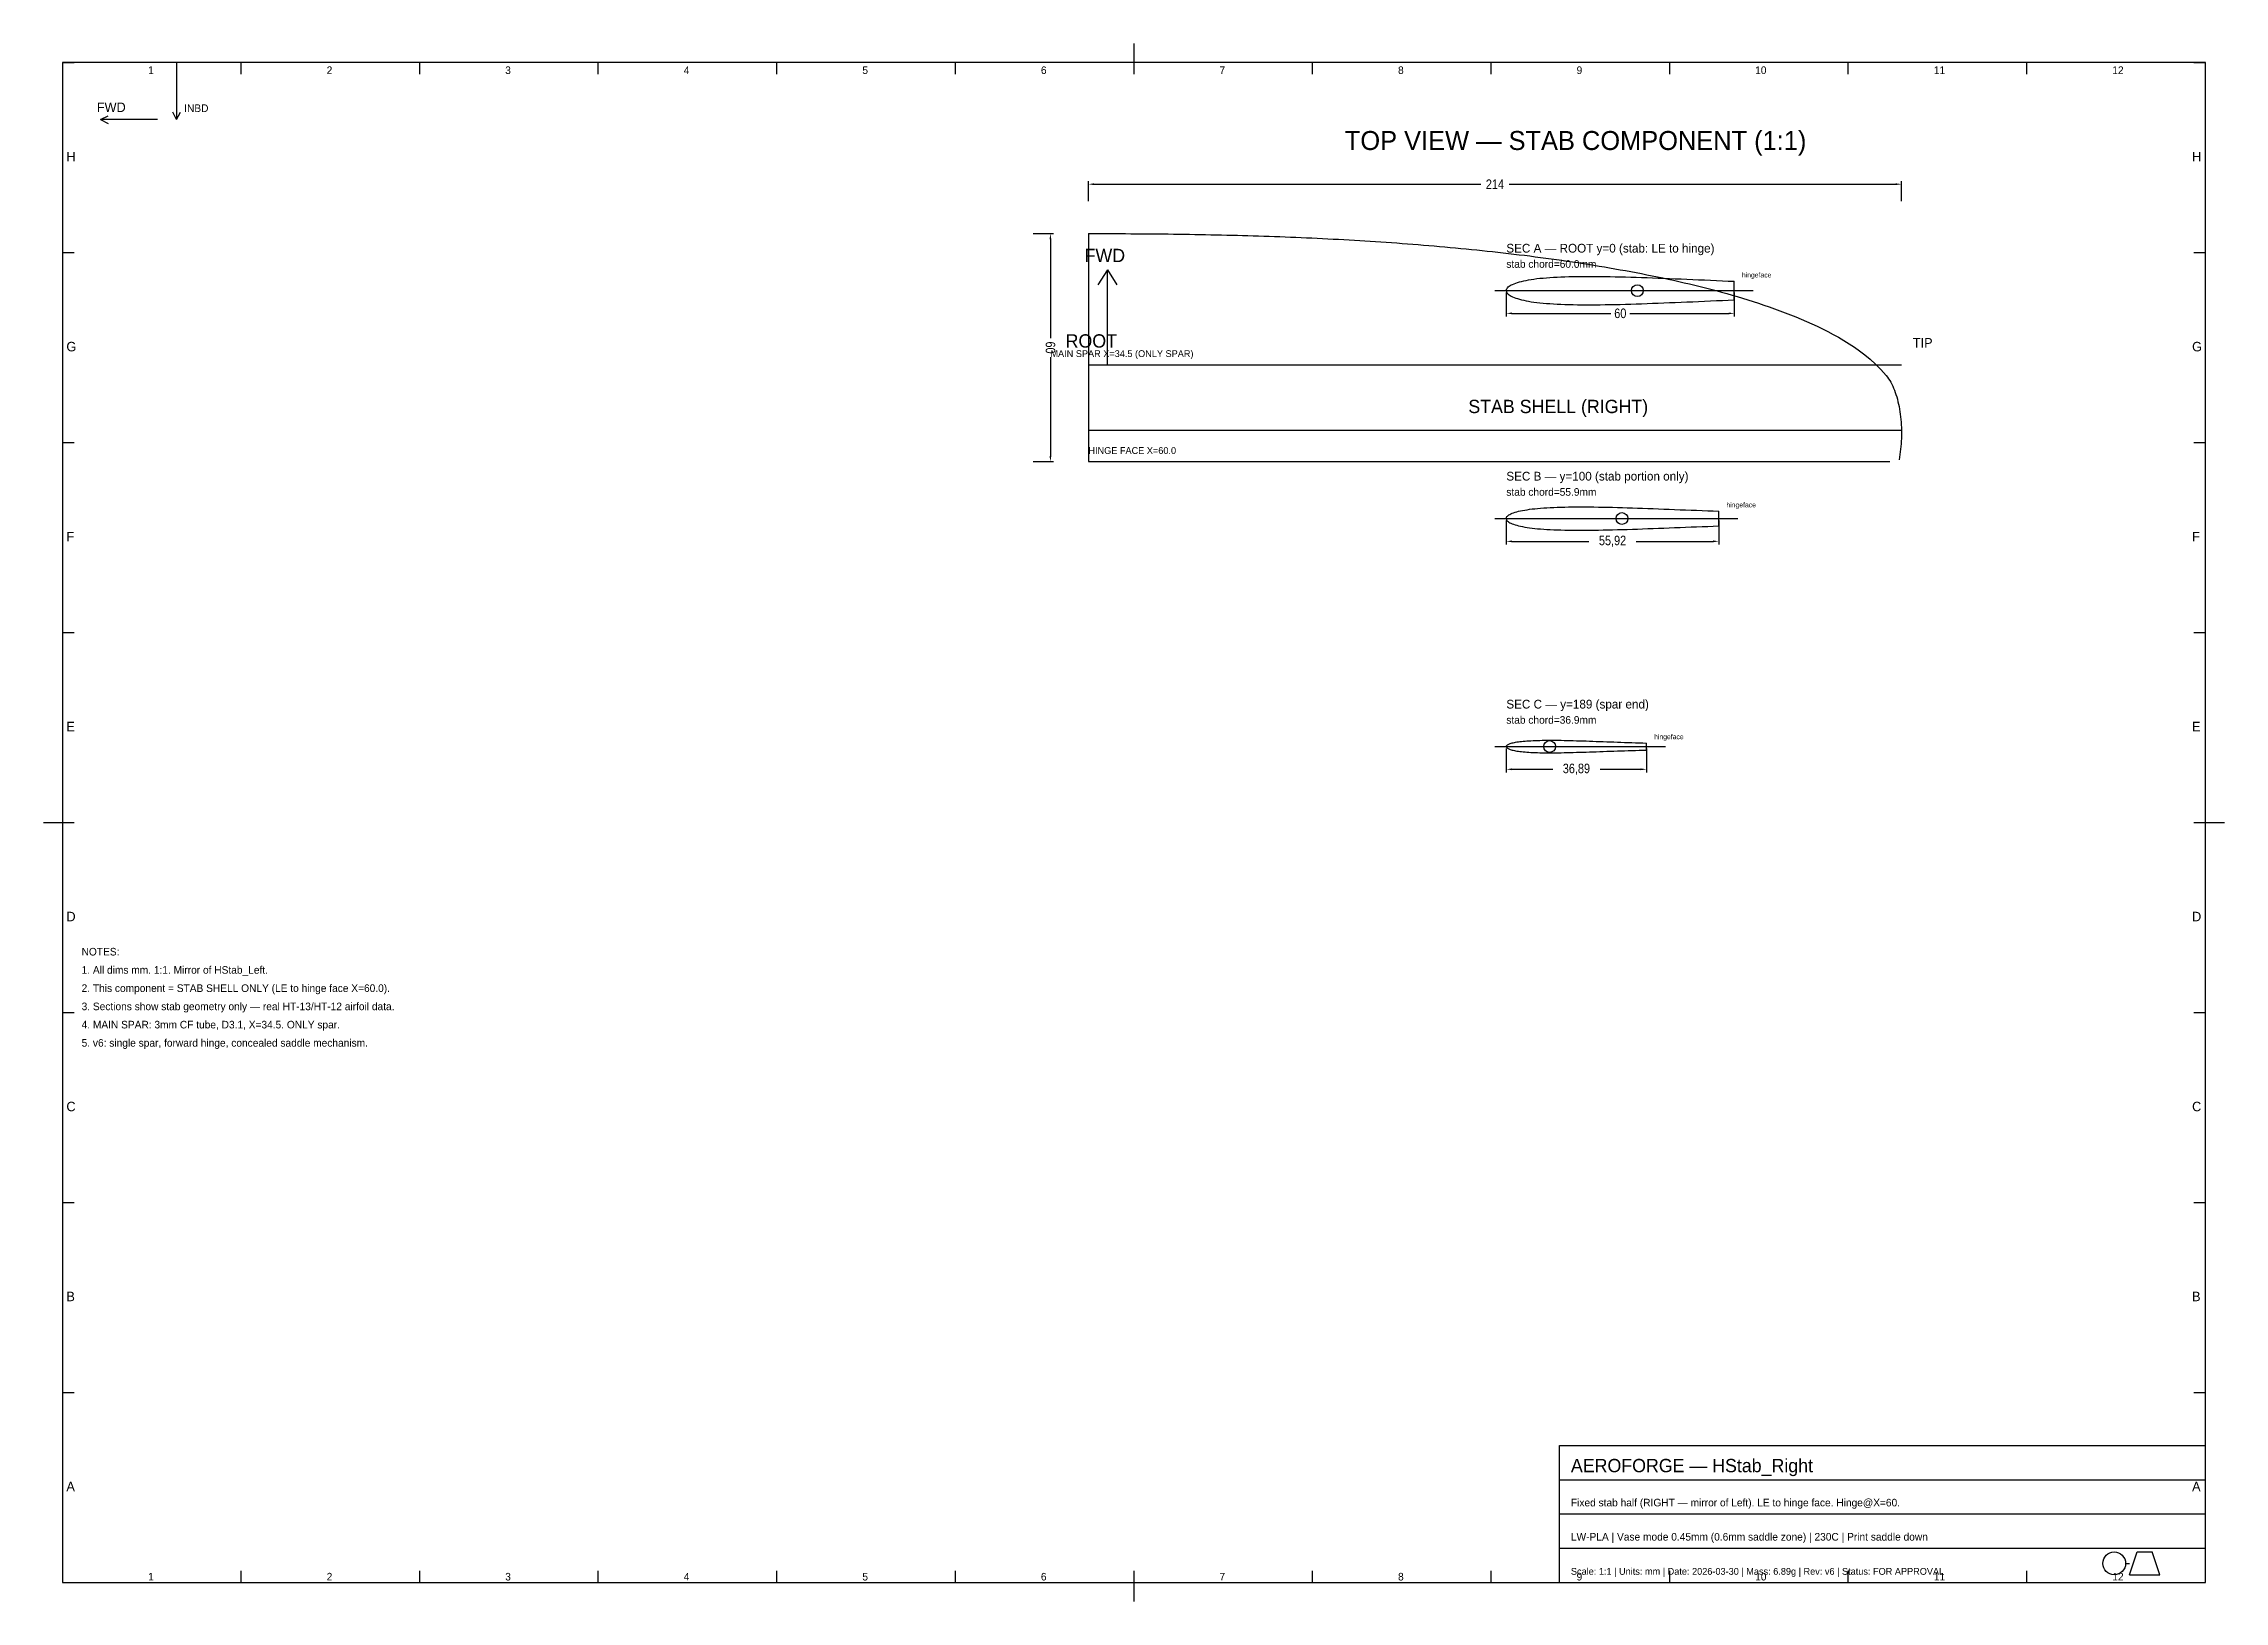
# Model space of a CAD drawing. Header units: metres. Extents: x 15 to 589, y 5 to 415.
import ezdxf

# ---------------------------------------------------------------- set-up
doc = ezdxf.new("R2010")
doc.units = ezdxf.units.M
for name, color, linetype in [('BORDER', 7, 'Continuous'), ('CENTERLINE', 5, 'Continuous'), ('HIDDEN', 7, 'Continuous'), ('ORIENTATION', 7, 'Continuous'), ('OUTLINE', 7, 'Continuous'), ('SECTION', 4, 'Continuous'), ('SPAR', 3, 'Continuous'), ('TEXT', 7, 'Continuous'), ('TITLEBLOCK', 7, 'Continuous')]:
    doc.layers.add(name, color=color, linetype=linetype)
doc.styles.add('OpenSansCondensed-Light', font='OpenSansCondensed-Light.ttf')
doc.dimstyles.new('AEROFORGE', dxfattribs={"dimtxt": 2.5, "dimasz": 1.5, "dimexe": 0.8, "dimexo": 0.5, "dimgap": 0.6, "dimtad": 1, "dimcen": 2.5, "dimazin": 3, "dimtfac": 1, "dimtmove": 0, "dimatfit": 3})

# ---------------------------------------------------------------- blocks, each defined once
blk = doc.blocks.new('_CLOSEDFILLED')
at = {"color": 0, "linetype": 'BYBLOCK'}
blk.add_solid([(-1, 0.16), (0, 0), (-1, -0.16)], dxfattribs=at)
blk = doc.blocks.new('*D1')
for p, q in [((275.5, 365), (280.8, 365)), ((280, 363.5), (280, 337.5)), ((280, 332.5), (280, 306.5)), ((275.5, 305), (280.8, 305))]:
    blk.add_line(p, q)
at = {"layer": 'Defpoints'}
for p in [(275, 365), (280, 365), (275, 305)]:
    blk.add_point(p, dxfattribs=at)
at = {"xscale": 1.5, "yscale": 1.5}
for p, rotation in [((280, 365), 90), ((280, 305), -90)]:
    blk.add_blockref('_CLOSEDFILLED', p, dxfattribs=dict(at, rotation=rotation))
at = {"insert": (280, 335), "char_height": 2.5, "attachment_point": 5, "rotation": 270, "style": 'OpenSansCondensed-Light'}
blk.add_mtext('60', dxfattribs=at)
blk = doc.blocks.new('*D2')
for p, q in [((290, 373.5), (290, 378.8)), ((291.5, 378), (393.25, 378)), ((400.75, 378), (502.5, 378)), ((504, 373.5), (504, 378.8))]:
    blk.add_line(p, q)
at = {"layer": 'Defpoints'}
for p in [(290, 378), (290, 373), (504, 373)]:
    blk.add_point(p, dxfattribs=at)
at = {"xscale": 1.5, "yscale": 1.5, "rotation": 180}
blk.add_blockref('_CLOSEDFILLED', (290, 378), dxfattribs=at)
at = {"xscale": 1.5, "yscale": 1.5}
blk.add_blockref('_CLOSEDFILLED', (504, 378), dxfattribs=at)
at = {"insert": (397, 378), "char_height": 2.5, "attachment_point": 5, "style": 'OpenSansCondensed-Light'}
blk.add_mtext('214', dxfattribs=at)
blk = doc.blocks.new('*D3')
for p, q in [((400, 349.5), (400, 343.2)), ((460, 349.5), (460, 343.2)), ((401.5, 344), (427.5, 344)), ((432.5, 344), (458.5, 344))]:
    blk.add_line(p, q)
at = {"layer": 'Defpoints'}
for p in [(400, 350), (460, 350), (400, 344)]:
    blk.add_point(p, dxfattribs=at)
at = {"xscale": 1.5, "yscale": 1.5, "rotation": 180}
blk.add_blockref('_CLOSEDFILLED', (400, 344), dxfattribs=at)
at = {"xscale": 1.5, "yscale": 1.5}
blk.add_blockref('_CLOSEDFILLED', (460, 344), dxfattribs=at)
at = {"insert": (430, 344), "char_height": 2.5, "attachment_point": 5, "style": 'OpenSansCondensed-Light'}
blk.add_mtext('60', dxfattribs=at)
blk = doc.blocks.new('*D4')
for p, q in [((400, 289.5), (400, 283.2)), ((455.92, 289.5), (455.92, 283.2)), ((401.5, 284), (421.71, 284)), ((434.21, 284), (454.42, 284))]:
    blk.add_line(p, q)
at = {"layer": 'Defpoints'}
for p in [(400, 290), (455.92, 290), (400, 284)]:
    blk.add_point(p, dxfattribs=at)
at = {"xscale": 1.5, "yscale": 1.5, "rotation": 180}
blk.add_blockref('_CLOSEDFILLED', (400, 284), dxfattribs=at)
at = {"xscale": 1.5, "yscale": 1.5}
blk.add_blockref('_CLOSEDFILLED', (455.92, 284), dxfattribs=at)
at = {"insert": (427.96, 284), "char_height": 2.5, "attachment_point": 5, "style": 'OpenSansCondensed-Light'}
blk.add_mtext('55,92', dxfattribs=at)
blk = doc.blocks.new('*D5')
for p, q in [((400, 229.5), (400, 223.2)), ((401.5, 224), (412.2, 224)), ((424.7, 224), (435.39, 224)), ((436.89, 229.5), (436.89, 223.2))]:
    blk.add_line(p, q)
at = {"layer": 'Defpoints'}
for p in [(400, 230), (436.89, 230), (400, 224)]:
    blk.add_point(p, dxfattribs=at)
at = {"xscale": 1.5, "yscale": 1.5, "rotation": 180}
blk.add_blockref('_CLOSEDFILLED', (400, 224), dxfattribs=at)
at = {"xscale": 1.5, "yscale": 1.5}
blk.add_blockref('_CLOSEDFILLED', (436.89, 224), dxfattribs=at)
at = {"insert": (418.45, 224), "char_height": 2.5, "attachment_point": 5, "style": 'OpenSansCondensed-Light'}
blk.add_mtext('36,89', dxfattribs=at)

msp = doc.modelspace()

# ---------------------------------------------------------------- linework, layer by layer
at = {"layer": 'BORDER'}
for p, q in [((302, 410), (302, 415)), ((584, 410), (20, 410)), ((20, 410), (20, 10)), ((20, 410), (23, 410)), ((67, 407), (67, 410)), ((114, 407), (114, 410)), ((161, 407), (161, 410)), ((208, 407), (208, 410)), ((255, 407), (255, 410)), ((302, 407), (302, 410)), ((349, 407), (349, 410)), ((396, 407), (396, 410)), ((443, 407), (443, 410)), ((490, 407), (490, 410)), ((537, 407), (537, 410)), ((581, 410), (584, 410)), ((584, 10), (584, 410)), ((584, 407), (584, 410)), ((20, 360), (23, 360)), ((581, 360), (584, 360)), ((20, 310), (23, 310)), ((581, 310), (584, 310)), ((20, 260), (23, 260)), ((581, 260), (584, 260)), ((15, 210), (20, 210)), ((20, 210), (23, 210)), ((581, 210), (584, 210)), ((584, 210), (589, 210)), ((20, 160), (23, 160)), ((581, 160), (584, 160)), ((20, 110), (23, 110)), ((581, 110), (584, 110)), ((20, 60), (23, 60)), ((581, 60), (584, 60)), ((67, 10), (67, 13)), ((114, 10), (114, 13)), ((161, 10), (161, 13)), ((208, 10), (208, 13)), ((255, 10), (255, 13)), ((302, 10), (302, 13)), ((349, 10), (349, 13)), ((396, 10), (396, 13)), ((443, 10), (443, 13)), ((490, 10), (490, 13)), ((537, 10), (537, 13)), ((584, 10), (584, 13)), ((20, 10), (584, 10)), ((302, 5), (302, 10))]:
    msp.add_line(p, q, dxfattribs=at)
at = {"layer": 'CENTERLINE'}
for p, q in [((397, 350), (465, 350)), ((290, 313.25), (504, 313.25)), ((397, 290), (460.924, 290)), ((397, 230), (441.894, 230))]:
    msp.add_line(p, q, dxfattribs=at)
at = {"layer": 'HIDDEN'}
msp.add_line((479, 330.5), (504, 330.5), dxfattribs=at)
at = {"layer": 'ORIENTATION'}
for p, q in [((50, 410), (50, 395)), ((50, 395), (49, 397)), ((50, 395), (51, 397)), ((30, 395), (32, 396)), ((45, 395), (30, 395)), ((30, 395), (32, 394)), ((295, 355.5), (292.5, 351.5)), ((295, 330.5), (295, 355.5)), ((295, 355.5), (297.5, 351.5))]:
    msp.add_line(p, q, dxfattribs=at)
at = {"layer": 'OUTLINE'}
for p, q in [((290, 365), (291.4, 365)), ((290, 365), (290, 305)), ((291.4, 365), (292.8, 364.999)), ((292.8, 364.999), (294.2, 364.997)), ((294.2, 364.997), (295.6, 364.995)), ((295.6, 364.995), (297, 364.991)), ((297, 364.991), (298.4, 364.987)), ((298.4, 364.987), (299.8, 364.981)), ((299.8, 364.981), (301.2, 364.975)), ((301.2, 364.975), (302.6, 364.967)), ((302.6, 364.967), (304, 364.958)), ((304, 364.958), (305.4, 364.948)), ((305.4, 364.948), (306.8, 364.936)), ((306.8, 364.936), (308.2, 364.923)), ((308.2, 364.923), (309.6, 364.909)), ((309.6, 364.909), (311, 364.893)), ((311, 364.893), (312.4, 364.876)), ((312.4, 364.876), (313.8, 364.857)), ((313.8, 364.857), (315.2, 364.837)), ((315.2, 364.837), (316.6, 364.816)), ((316.6, 364.816), (318, 364.792)), ((318, 364.792), (319.4, 364.768)), ((319.4, 364.768), (320.8, 364.741)), ((320.8, 364.741), (322.2, 364.713)), ((322.2, 364.713), (323.6, 364.684)), ((323.6, 364.684), (325, 364.653)), ((325, 364.653), (326.4, 364.62)), ((326.4, 364.62), (327.8, 364.585)), ((327.8, 364.585), (329.2, 364.549)), ((329.2, 364.549), (330.6, 364.51)), ((330.6, 364.51), (332, 364.47)), ((332, 364.47), (333.4, 364.429)), ((333.4, 364.429), (334.8, 364.385)), ((334.8, 364.385), (336.2, 364.34)), ((336.2, 364.34), (337.6, 364.292)), ((337.6, 364.292), (339, 364.243)), ((339, 364.243), (340.4, 364.192)), ((340.4, 364.192), (341.8, 364.139)), ((341.8, 364.139), (343.2, 364.083)), ((343.2, 364.083), (344.6, 364.026)), ((344.6, 364.026), (346, 363.967)), ((346, 363.967), (347.4, 363.906)), ((347.4, 363.906), (348.8, 363.843)), ((348.8, 363.843), (350.2, 363.777)), ((350.2, 363.777), (351.6, 363.71)), ((351.6, 363.71), (353, 363.64)), ((353, 363.64), (354.4, 363.568)), ((354.4, 363.568), (355.8, 363.494)), ((355.8, 363.494), (357.2, 363.418)), ((357.2, 363.418), (358.6, 363.339)), ((358.6, 363.339), (360, 363.259)), ((360, 363.259), (361.4, 363.176)), ((361.4, 363.176), (362.8, 363.09)), ((362.8, 363.09), (364.2, 363.002)), ((364.2, 363.002), (365.6, 362.912)), ((365.6, 362.912), (367, 362.82)), ((367, 362.82), (368.4, 362.725)), ((368.4, 362.725), (369.8, 362.627)), ((369.8, 362.627), (371.2, 362.527)), ((371.2, 362.527), (372.6, 362.425)), ((372.6, 362.425), (374, 362.32)), ((374, 362.32), (375.4, 362.212)), ((375.4, 362.212), (376.8, 362.101)), ((376.8, 362.101), (378.2, 361.988)), ((378.2, 361.988), (379.6, 361.873)), ((379.6, 361.873), (381, 361.754)), ((381, 361.754), (382.4, 361.633)), ((382.4, 361.633), (383.8, 361.509)), ((383.8, 361.509), (385.2, 361.382)), ((385.2, 361.382), (386.6, 361.252)), ((386.6, 361.252), (388, 361.119)), ((388, 361.119), (389.4, 360.983)), ((389.4, 360.983), (390.8, 360.845)), ((390.8, 360.845), (392.2, 360.703)), ((392.2, 360.703), (393.6, 360.558)), ((393.6, 360.558), (395, 360.409)), ((395, 360.409), (396.4, 360.258)), ((396.4, 360.258), (397.8, 360.103)), ((397.8, 360.103), (399.2, 359.945)), ((399.2, 359.945), (400.6, 359.784)), ((400.6, 359.784), (402, 359.619)), ((402, 359.619), (403.4, 359.451)), ((403.4, 359.451), (404.8, 359.279)), ((404.8, 359.279), (406.2, 359.104)), ((406.2, 359.104), (407.6, 358.925)), ((407.6, 358.925), (409, 358.742)), ((409, 358.742), (410.4, 358.556)), ((410.4, 358.556), (411.8, 358.365)), ((411.8, 358.365), (413.2, 358.171)), ((413.2, 358.171), (414.6, 357.972)), ((414.6, 357.972), (416, 357.77)), ((416, 357.77), (417.4, 357.563)), ((417.4, 357.563), (418.8, 357.352)), ((418.8, 357.352), (420.2, 357.137)), ((420.2, 357.137), (421.6, 356.917)), ((421.6, 356.917), (423, 356.693)), ((423, 356.693), (424.4, 356.464)), ((424.4, 356.464), (425.8, 356.23)), ((425.8, 356.23), (427.2, 355.992)), ((427.2, 355.992), (428.6, 355.748)), ((400, 350), (400.021, 350.178)), ((400.021, 350.178), (400.082, 350.39)), ((400.082, 350.39), (400.185, 350.582)), ((400.185, 350.582), (400.329, 350.764)), ((400.329, 350.764), (400.513, 350.943)), ((400.513, 350.943), (400.739, 351.12)), ((400.739, 351.12), (401.005, 351.296)), ((401.005, 351.296), (401.311, 351.47)), ((401.311, 351.47), (401.658, 351.641)), ((401.658, 351.641), (402.044, 351.809)), ((402.044, 351.809), (402.471, 351.971)), ((402.471, 351.971), (402.937, 352.129)), ((402.937, 352.129), (403.442, 352.281)), ((403.442, 352.281), (403.985, 352.425)), ((403.985, 352.425), (404.567, 352.562)), ((404.567, 352.562), (405.187, 352.693)), ((405.187, 352.693), (405.845, 352.817)), ((405.845, 352.817), (406.54, 352.934)), ((406.54, 352.934), (407.271, 353.038)), ((407.271, 353.038), (408.038, 353.138)), ((408.038, 353.138), (408.842, 353.227)), ((408.842, 353.227), (409.68, 353.308)), ((409.68, 353.308), (410.552, 353.385)), ((410.552, 353.385), (411.459, 353.448)), ((411.459, 353.448), (412.399, 353.509)), ((412.399, 353.509), (413.371, 353.559)), ((413.371, 353.559), (414.376, 353.606)), ((414.376, 353.606), (415.411, 353.643)), ((415.411, 353.643), (416.478, 353.675)), ((416.478, 353.675), (417.574, 353.701)), ((417.574, 353.701), (418.699, 353.718)), ((418.699, 353.718), (419.852, 353.732)), ((419.852, 353.732), (421.033, 353.737)), ((421.033, 353.737), (422.241, 353.738)), ((422.241, 353.738), (423.474, 353.732)), ((423.474, 353.732), (424.733, 353.72)), ((424.733, 353.72), (426.016, 353.705)), ((426.016, 353.705), (427.322, 353.681)), ((427.322, 353.681), (428.65, 353.655)), ((428.6, 355.748), (430, 355.5)), ((428.65, 353.655), (430, 353.624)), ((430, 355.5), (431.4, 355.246)), ((430, 353.624), (431.37, 353.587)), ((431.37, 353.587), (432.761, 353.548)), ((431.4, 355.246), (432.8, 354.987)), ((432.761, 353.548), (434.169, 353.504)), ((432.8, 354.987), (434.2, 354.722)), ((434.169, 353.504), (435.596, 353.457)), ((434.2, 354.722), (435.6, 354.452)), ((435.596, 353.457), (437.039, 353.407)), ((435.6, 354.452), (437, 354.176)), ((437, 354.176), (438.4, 353.894)), ((437.039, 353.407), (438.498, 353.353)), ((438.4, 353.894), (439.8, 353.606)), ((438.498, 353.353), (439.972, 353.297)), ((439.8, 353.606), (441.2, 353.312)), ((439.972, 353.297), (441.459, 353.239)), ((441.2, 353.312), (442.6, 353.011)), ((441.459, 353.239), (442.959, 353.179)), ((442.6, 353.011), (444, 352.704)), ((442.959, 353.179), (444.471, 353.117)), ((444, 352.704), (445.4, 352.39)), ((444.471, 353.117), (445.993, 353.053)), ((445.4, 352.39), (446.8, 352.069)), ((445.993, 353.053), (447.525, 352.988)), ((446.8, 352.069), (448.2, 351.74)), ((447.525, 352.988), (449.066, 352.922)), ((448.2, 351.74), (449.6, 351.404)), ((449.066, 352.922), (450.614, 352.855)), ((449.6, 351.404), (451, 351.06)), ((450.614, 352.855), (452.168, 352.788)), ((451, 351.06), (452.4, 350.708)), ((452.168, 352.788), (453.728, 352.719)), ((452.4, 350.708), (453.8, 350.348)), ((453.728, 352.719), (455.292, 352.652)), ((453.8, 350.348), (455.2, 349.978)), ((455.292, 352.652), (456.86, 352.585)), ((456.86, 352.585), (458.429, 352.519)), ((458.429, 352.519), (460, 352.452)), ((400, 350), (400.021, 349.826)), ((400, 350), (400, 350)), ((400.021, 349.826), (400.082, 349.614)), ((400.082, 349.614), (400.185, 349.422)), ((400.185, 349.422), (400.329, 349.24)), ((400.329, 349.24), (400.513, 349.062)), ((400.513, 349.062), (400.739, 348.884)), ((400.739, 348.884), (401.005, 348.708)), ((401.005, 348.708), (401.311, 348.534)), ((401.311, 348.534), (401.658, 348.363)), ((401.658, 348.363), (402.044, 348.195)), ((402.044, 348.195), (402.471, 348.033)), ((402.471, 348.033), (402.937, 347.875)), ((402.937, 347.875), (403.442, 347.723)), ((403.442, 347.723), (403.985, 347.579)), ((403.985, 347.579), (404.567, 347.442)), ((404.567, 347.442), (405.187, 347.311)), ((405.187, 347.311), (405.845, 347.187)), ((405.845, 347.187), (406.54, 347.07)), ((406.54, 347.07), (407.271, 346.966)), ((407.271, 346.966), (408.038, 346.866)), ((408.038, 346.866), (408.842, 346.777)), ((408.842, 346.777), (409.68, 346.696)), ((409.68, 346.696), (410.552, 346.619)), ((410.552, 346.619), (411.459, 346.556)), ((411.459, 346.556), (412.399, 346.494)), ((412.399, 346.494), (413.371, 346.444)), ((413.371, 346.444), (414.376, 346.398)), ((414.376, 346.398), (415.411, 346.36)), ((415.411, 346.36), (416.478, 346.329)), ((416.478, 346.329), (417.574, 346.302)), ((417.574, 346.302), (418.699, 346.285)), ((418.699, 346.285), (419.852, 346.271)), ((419.852, 346.271), (421.033, 346.267)), ((421.033, 346.267), (422.241, 346.266)), ((422.241, 346.266), (423.474, 346.272)), ((423.474, 346.272), (424.733, 346.283)), ((424.733, 346.283), (426.016, 346.298)), ((426.016, 346.298), (427.322, 346.322)), ((427.322, 346.322), (428.65, 346.348)), ((428.65, 346.348), (430, 346.379)), ((430, 346.379), (431.37, 346.416)), ((431.37, 346.416), (432.761, 346.455)), ((432.761, 346.455), (434.169, 346.499)), ((434.169, 346.499), (435.596, 346.546)), ((435.596, 346.546), (437.039, 346.596)), ((437.039, 346.596), (438.498, 346.65)), ((438.498, 346.65), (439.972, 346.706)), ((439.972, 346.706), (441.459, 346.764)), ((441.459, 346.764), (442.959, 346.824)), ((442.959, 346.824), (444.471, 346.886)), ((444.471, 346.886), (445.993, 346.949)), ((445.993, 346.949), (447.525, 347.014)), ((447.525, 347.014), (449.066, 347.081)), ((449.066, 347.081), (450.614, 347.147)), ((450.614, 347.147), (452.168, 347.214)), ((452.168, 347.214), (453.728, 347.283)), ((453.728, 347.283), (455.292, 347.351)), ((455.2, 349.978), (456.6, 349.6)), ((455.292, 347.351), (456.86, 347.418)), ((456.6, 349.6), (458, 349.213)), ((456.86, 347.418), (458.429, 347.483)), ((458, 349.213), (459.4, 348.815)), ((458.429, 347.483), (460, 347.55)), ((459.4, 348.815), (460.8, 348.407)), ((460.8, 348.407), (462.2, 347.989)), ((462.2, 347.989), (463.6, 347.559)), ((463.6, 347.559), (465, 347.118)), ((465, 347.118), (466.4, 346.664)), ((466.4, 346.664), (467.8, 346.198)), ((467.8, 346.198), (469.2, 345.717)), ((469.2, 345.717), (470.6, 345.222)), ((470.6, 345.222), (472, 344.712)), ((472, 344.712), (473.4, 344.186)), ((473.4, 344.186), (474.8, 343.642)), ((474.8, 343.642), (476.2, 343.079)), ((476.2, 343.079), (477.6, 342.497)), ((477.6, 342.497), (479, 341.894)), ((479, 341.894), (480.4, 341.267)), ((480.4, 341.267), (481.8, 340.615)), ((481.8, 340.615), (483.2, 339.936)), ((483.2, 339.936), (484.6, 339.227)), ((484.6, 339.227), (486, 338.484)), ((486, 338.484), (487.4, 337.705)), ((487.4, 337.705), (488.8, 336.885)), ((488.8, 336.885), (490.2, 336.017)), ((490.2, 336.017), (491.6, 335.096)), ((491.6, 335.096), (493, 334.112)), ((493, 334.112), (494.4, 333.054)), ((494.4, 333.054), (495.8, 331.906)), ((495.8, 331.906), (497.2, 330.646)), ((497.2, 330.646), (498.6, 329.242)), ((498.6, 329.242), (500, 327.642)), ((500, 327.642), (500.314, 327.232)), ((500.314, 327.232), (500.614, 326.799)), ((500.614, 326.799), (500.902, 326.344)), ((500.902, 326.344), (501.178, 325.867)), ((501.178, 325.867), (501.44, 325.37)), ((501.44, 325.37), (501.69, 324.853)), ((501.69, 324.853), (501.926, 324.317)), ((501.926, 324.317), (502.15, 323.763)), ((502.15, 323.763), (502.362, 323.193)), ((502.362, 323.193), (502.56, 322.606)), ((502.56, 322.606), (502.746, 322.005)), ((502.746, 322.005), (502.918, 321.389)), ((502.918, 321.389), (503.078, 320.76)), ((503.078, 320.76), (503.226, 320.119)), ((503.226, 320.119), (503.36, 319.466)), ((503.36, 319.466), (503.482, 318.803)), ((503.482, 318.803), (503.59, 318.13)), ((503.59, 318.13), (503.686, 317.449)), ((503.686, 317.449), (503.77, 316.76)), ((503.77, 316.76), (503.84, 316.065)), ((503.84, 316.065), (503.898, 315.363)), ((503.898, 315.363), (503.942, 314.657)), ((503.942, 310.366), (503.898, 309.651)), ((503.942, 314.657), (503.974, 313.946)), ((503.974, 311.083), (503.942, 310.366)), ((503.974, 313.946), (503.994, 313.233)), ((503.994, 311.8), (503.974, 311.083)), ((503.994, 313.233), (504, 312.517)), ((504, 312.517), (503.994, 311.8)), ((290, 305), (291.065, 305)), ((291.065, 305), (292.131, 305)), ((292.131, 305), (293.196, 305)), ((293.196, 305), (294.261, 305)), ((294.261, 305), (295.327, 305)), ((295.327, 305), (296.392, 305)), ((296.392, 305), (297.457, 305)), ((297.457, 305), (298.523, 305)), ((298.523, 305), (299.588, 305)), ((299.588, 305), (300.653, 305)), ((300.653, 305), (301.719, 305)), ((301.719, 305), (302.784, 305)), ((302.784, 305), (303.849, 305)), ((303.849, 305), (304.915, 305)), ((304.915, 305), (305.98, 305)), ((305.98, 305), (307.045, 305)), ((307.045, 305), (308.111, 305)), ((308.111, 305), (309.176, 305)), ((309.176, 305), (310.241, 305)), ((310.241, 305), (311.307, 305)), ((311.307, 305), (312.372, 305)), ((312.372, 305), (313.437, 305)), ((313.437, 305), (314.503, 305)), ((314.503, 305), (315.568, 305)), ((315.568, 305), (316.633, 305)), ((316.633, 305), (317.698, 305)), ((317.698, 305), (318.764, 305)), ((318.764, 305), (319.829, 305)), ((319.829, 305), (320.894, 305)), ((320.894, 305), (321.96, 305)), ((321.96, 305), (323.025, 305)), ((323.025, 305), (324.09, 305)), ((324.09, 305), (325.156, 305)), ((325.156, 305), (326.221, 305)), ((326.221, 305), (327.286, 305)), ((327.286, 305), (328.352, 305)), ((328.352, 305), (329.417, 305)), ((329.417, 305), (330.482, 305)), ((330.482, 305), (331.548, 305)), ((331.548, 305), (332.613, 305)), ((332.613, 305), (333.678, 305)), ((333.678, 305), (334.744, 305)), ((334.744, 305), (335.809, 305)), ((335.809, 305), (336.874, 305)), ((336.874, 305), (337.94, 305)), ((337.94, 305), (339.005, 305)), ((339.005, 305), (340.07, 305)), ((340.07, 305), (341.136, 305)), ((341.136, 305), (342.201, 305)), ((342.201, 305), (343.266, 305)), ((343.266, 305), (344.332, 305)), ((344.332, 305), (345.397, 305)), ((345.397, 305), (346.462, 305)), ((346.462, 305), (347.528, 305)), ((347.528, 305), (348.593, 305)), ((348.593, 305), (349.658, 305)), ((349.658, 305), (350.724, 305)), ((350.724, 305), (351.789, 305)), ((351.789, 305), (352.854, 305)), ((352.854, 305), (353.92, 305)), ((353.92, 305), (354.985, 305)), ((354.985, 305), (356.05, 305)), ((356.05, 305), (357.116, 305)), ((357.116, 305), (358.181, 305)), ((358.181, 305), (359.246, 305)), ((359.246, 305), (360.312, 305)), ((360.312, 305), (361.377, 305)), ((361.377, 305), (362.442, 305)), ((362.442, 305), (363.508, 305)), ((363.508, 305), (364.573, 305)), ((364.573, 305), (365.638, 305)), ((365.638, 305), (366.704, 305)), ((366.704, 305), (367.769, 305)), ((367.769, 305), (368.834, 305)), ((368.834, 305), (369.899, 305)), ((369.899, 305), (370.965, 305)), ((370.965, 305), (372.03, 305)), ((372.03, 305), (373.095, 305)), ((373.095, 305), (374.161, 305)), ((374.161, 305), (375.226, 305)), ((375.226, 305), (376.291, 305)), ((376.291, 305), (377.357, 305)), ((377.357, 305), (378.422, 305)), ((378.422, 305), (379.487, 305)), ((379.487, 305), (380.553, 305)), ((380.553, 305), (381.618, 305)), ((381.618, 305), (382.683, 305)), ((382.683, 305), (383.749, 305)), ((383.749, 305), (384.814, 305)), ((384.814, 305), (385.879, 305)), ((385.879, 305), (386.945, 305)), ((386.945, 305), (388.01, 305)), ((388.01, 305), (389.075, 305)), ((389.075, 305), (390.141, 305)), ((390.141, 305), (391.206, 305)), ((391.206, 305), (392.271, 305)), ((392.271, 305), (393.337, 305)), ((393.337, 305), (394.402, 305)), ((394.402, 305), (395.467, 305)), ((395.467, 305), (396.533, 305)), ((396.533, 305), (397.598, 305)), ((397.598, 305), (398.663, 305)), ((398.663, 305), (399.729, 305)), ((399.729, 305), (400.794, 305)), ((400.794, 305), (401.859, 305)), ((401.859, 305), (402.925, 305)), ((402.925, 305), (403.99, 305)), ((403.99, 305), (405.055, 305)), ((405.055, 305), (406.121, 305)), ((406.121, 305), (407.186, 305)), ((407.186, 305), (408.251, 305)), ((408.251, 305), (409.317, 305)), ((409.317, 305), (410.382, 305)), ((410.382, 305), (411.447, 305)), ((411.447, 305), (412.513, 305)), ((412.513, 305), (413.578, 305)), ((413.578, 305), (414.643, 305)), ((414.643, 305), (415.709, 305)), ((415.709, 305), (416.774, 305)), ((416.774, 305), (417.839, 305)), ((417.839, 305), (418.905, 305)), ((418.905, 305), (419.97, 305)), ((419.97, 305), (421.035, 305)), ((421.035, 305), (422.101, 305)), ((422.101, 305), (423.166, 305)), ((423.166, 305), (424.231, 305)), ((424.231, 305), (425.296, 305)), ((425.296, 305), (426.362, 305)), ((426.362, 305), (427.427, 305)), ((427.427, 305), (428.492, 305)), ((428.492, 305), (429.558, 305)), ((429.558, 305), (430.623, 305)), ((430.623, 305), (431.688, 305)), ((431.688, 305), (432.754, 305)), ((432.754, 305), (433.819, 305)), ((433.819, 305), (434.884, 305)), ((434.884, 305), (435.95, 305)), ((435.95, 305), (437.015, 305)), ((437.015, 305), (438.08, 305)), ((438.08, 305), (439.146, 305)), ((439.146, 305), (440.211, 305)), ((440.211, 305), (441.276, 305)), ((441.276, 305), (442.342, 305)), ((442.342, 305), (443.407, 305)), ((443.407, 305), (444.472, 305)), ((444.472, 305), (445.538, 305)), ((445.538, 305), (446.603, 305)), ((446.603, 305), (447.668, 305)), ((447.668, 305), (448.734, 305)), ((448.734, 305), (449.799, 305)), ((449.799, 305), (450.864, 305)), ((450.864, 305), (451.93, 305)), ((451.93, 305), (452.995, 305)), ((452.995, 305), (454.06, 305)), ((454.06, 305), (455.126, 305)), ((455.126, 305), (456.191, 305)), ((456.191, 305), (457.256, 305)), ((457.256, 305), (458.322, 305)), ((458.322, 305), (459.387, 305)), ((459.387, 305), (460.452, 305)), ((460.452, 305), (461.518, 305)), ((461.518, 305), (462.583, 305)), ((462.583, 305), (463.648, 305)), ((463.648, 305), (464.714, 305)), ((464.714, 305), (465.779, 305)), ((465.779, 305), (466.844, 305)), ((466.844, 305), (467.91, 305)), ((467.91, 305), (468.975, 305)), ((468.975, 305), (470.04, 305)), ((470.04, 305), (471.106, 305)), ((471.106, 305), (472.171, 305)), ((472.171, 305), (473.236, 305)), ((473.236, 305), (474.302, 305)), ((474.302, 305), (475.367, 305)), ((475.367, 305), (476.432, 305)), ((476.432, 305), (477.497, 305)), ((477.497, 305), (478.563, 305)), ((478.563, 305), (479.628, 305)), ((479.628, 305), (480.693, 305)), ((480.693, 305), (481.759, 305)), ((481.759, 305), (482.824, 305)), ((482.824, 305), (483.889, 305)), ((483.889, 305), (484.955, 305)), ((484.955, 305), (486.02, 305)), ((486.02, 305), (487.085, 305)), ((487.085, 305), (488.151, 305)), ((488.151, 305), (489.216, 305)), ((489.216, 305), (490.281, 305)), ((490.281, 305), (491.347, 305)), ((491.347, 305), (492.412, 305)), ((492.412, 305), (493.477, 305)), ((493.477, 305), (494.543, 305)), ((494.543, 305), (495.608, 305)), ((495.608, 305), (496.673, 305)), ((496.673, 305), (497.739, 305)), ((497.739, 305), (498.804, 305)), ((498.804, 305), (499.869, 305)), ((499.869, 305), (500.935, 305)), ((503.482, 306.131), (503.36, 305.445)), ((503.59, 306.825), (503.482, 306.131)), ((503.686, 307.525), (503.59, 306.825)), ((503.77, 308.229), (503.686, 307.525)), ((503.84, 308.939), (503.77, 308.229)), ((503.898, 309.651), (503.84, 308.939)), ((409.022, 292.735), (409.836, 292.798)), ((409.836, 292.798), (410.681, 292.85)), ((410.681, 292.85), (411.557, 292.899)), ((411.557, 292.899), (412.463, 292.942)), ((412.463, 292.942), (413.399, 292.978)), ((413.399, 292.978), (414.364, 293.01)), ((414.364, 293.01), (415.358, 293.034)), ((415.358, 293.034), (416.38, 293.055)), ((416.38, 293.055), (417.429, 293.067)), ((417.429, 293.067), (418.504, 293.076)), ((418.504, 293.076), (419.604, 293.079)), ((419.604, 293.079), (420.73, 293.076)), ((420.73, 293.076), (421.88, 293.069)), ((421.88, 293.069), (423.053, 293.056)), ((423.053, 293.056), (424.248, 293.038)), ((424.248, 293.038), (425.466, 293.016)), ((425.466, 293.016), (426.704, 292.99)), ((426.704, 292.99), (427.962, 292.96)), ((427.962, 292.96), (429.239, 292.925)), ((429.239, 292.925), (430.535, 292.887)), ((430.535, 292.887), (431.848, 292.847)), ((431.848, 292.847), (433.178, 292.803)), ((433.178, 292.803), (434.523, 292.757)), ((434.523, 292.757), (435.883, 292.71)), ((400, 290), (400.019, 290.149)), ((400, 290), (400.019, 289.855)), ((400, 290), (400, 290)), ((400.019, 290.149), (400.077, 290.329)), ((400.019, 289.855), (400.077, 289.675)), ((400.077, 290.329), (400.172, 290.495)), ((400.077, 289.675), (400.172, 289.509)), ((400.172, 290.495), (400.306, 290.649)), ((400.172, 289.509), (400.306, 289.354)), ((400.306, 290.649), (400.478, 290.801)), ((400.306, 289.354), (400.478, 289.203)), ((400.478, 290.801), (400.689, 290.951)), ((400.478, 289.203), (400.689, 289.053)), ((400.689, 290.951), (400.936, 291.099)), ((400.689, 289.053), (400.936, 288.905)), ((400.936, 291.099), (401.222, 291.243)), ((400.936, 288.905), (401.222, 288.761)), ((401.222, 291.243), (401.545, 291.382)), ((401.222, 288.761), (401.545, 288.621)), ((401.545, 291.382), (401.906, 291.521)), ((401.545, 288.621), (401.906, 288.483)), ((401.906, 291.521), (402.303, 291.651)), ((401.906, 288.483), (402.303, 288.352)), ((402.303, 291.651), (402.737, 291.78)), ((402.303, 288.352), (402.737, 288.223)), ((402.737, 291.78), (403.208, 291.901)), ((402.737, 288.223), (403.208, 288.102)), ((403.208, 291.901), (403.714, 292.022)), ((403.208, 288.102), (403.714, 287.982)), ((403.714, 292.022), (404.257, 292.13)), ((403.714, 287.982), (404.257, 287.874)), ((404.257, 292.13), (404.835, 292.237)), ((404.257, 287.874), (404.835, 287.766)), ((404.835, 292.237), (405.448, 292.335)), ((404.835, 287.766), (405.448, 287.668)), ((405.448, 292.335), (406.095, 292.43)), ((405.448, 287.668), (406.095, 287.573)), ((406.095, 292.43), (406.777, 292.515)), ((406.095, 287.573), (406.777, 287.488)), ((406.777, 292.515), (407.492, 292.595)), ((406.777, 287.488), (407.492, 287.408)), ((407.492, 292.595), (408.241, 292.67)), ((407.492, 287.408), (408.241, 287.334)), ((408.241, 292.67), (409.022, 292.735)), ((408.241, 287.334), (409.022, 287.269)), ((409.022, 287.269), (409.836, 287.206)), ((409.836, 287.206), (410.681, 287.153)), ((410.681, 287.153), (411.557, 287.104)), ((411.557, 287.104), (412.463, 287.061)), ((412.463, 287.061), (413.399, 287.025)), ((413.399, 287.025), (414.364, 286.993)), ((425.466, 286.987), (426.704, 287.013)), ((426.704, 287.013), (427.962, 287.043)), ((427.962, 287.043), (429.239, 287.078)), ((429.239, 287.078), (430.535, 287.115)), ((430.535, 287.115), (431.848, 287.155)), ((431.848, 287.155), (433.178, 287.199)), ((433.178, 287.199), (434.523, 287.245)), ((434.523, 287.245), (435.883, 287.293)), ((435.883, 292.71), (437.256, 292.66)), ((435.883, 287.293), (437.256, 287.343)), ((437.256, 292.66), (438.643, 292.608)), ((437.256, 287.343), (438.643, 287.394)), ((438.643, 292.608), (440.041, 292.555)), ((438.643, 287.394), (440.041, 287.447)), ((440.041, 292.555), (441.45, 292.502)), ((440.041, 287.447), (441.45, 287.501)), ((441.45, 292.502), (442.869, 292.447)), ((441.45, 287.501), (442.869, 287.555)), ((442.869, 292.447), (444.297, 292.391)), ((442.869, 287.555), (444.297, 287.611)), ((444.297, 292.391), (445.733, 292.335)), ((444.297, 287.611), (445.733, 287.667)), ((445.733, 292.335), (447.176, 292.279)), ((445.733, 287.667), (447.176, 287.723)), ((447.176, 292.279), (448.625, 292.222)), ((447.176, 287.723), (448.625, 287.78)), ((448.625, 292.222), (450.079, 292.165)), ((448.625, 287.78), (450.079, 287.837)), ((450.079, 292.165), (451.536, 292.109)), ((450.079, 287.837), (451.536, 287.893)), ((451.536, 292.109), (452.997, 292.057)), ((451.536, 287.893), (452.997, 287.945)), ((452.997, 292.057), (454.46, 292.004)), ((452.997, 287.945), (454.46, 287.998)), ((454.46, 292.004), (455.924, 291.951)), ((454.46, 287.998), (455.924, 288.051)), ((414.364, 286.993), (415.358, 286.969)), ((415.358, 286.969), (416.38, 286.947)), ((416.38, 286.947), (417.429, 286.936)), ((417.429, 286.936), (418.504, 286.927)), ((418.504, 286.927), (419.604, 286.924)), ((419.604, 286.924), (420.73, 286.927)), ((420.73, 286.927), (421.88, 286.934)), ((421.88, 286.934), (423.053, 286.947)), ((423.053, 286.947), (424.248, 286.964)), ((424.248, 286.964), (425.466, 286.987)), ((400, 230), (400.013, 230.085)), ((400, 230), (400.013, 229.917)), ((400, 230), (400, 230)), ((400.013, 230.085), (400.051, 230.188)), ((400.013, 229.917), (400.051, 229.814)), ((400.051, 230.188), (400.114, 230.284)), ((400.051, 229.814), (400.114, 229.718)), ((400.114, 230.284), (400.202, 230.377)), ((400.114, 229.718), (400.202, 229.625)), ((400.202, 230.377), (400.316, 230.463)), ((400.202, 229.625), (400.316, 229.538)), ((400.316, 230.463), (400.454, 230.548)), ((400.454, 230.548), (400.618, 230.631)), ((400.618, 230.631), (400.806, 230.713)), ((400.806, 230.713), (401.019, 230.789)), ((401.019, 230.789), (401.257, 230.863)), ((401.257, 230.863), (401.519, 230.937)), ((401.519, 230.937), (401.806, 231.003)), ((401.806, 231.003), (402.116, 231.071)), ((402.116, 231.071), (402.45, 231.132)), ((402.45, 231.132), (402.808, 231.192)), ((402.808, 231.192), (403.19, 231.248)), ((403.19, 231.248), (403.594, 231.299)), ((403.594, 231.299), (404.021, 231.349)), ((404.021, 231.349), (404.471, 231.393)), ((404.471, 231.393), (404.943, 231.435)), ((404.943, 231.435), (405.437, 231.472)), ((405.437, 231.472), (405.952, 231.507)), ((405.952, 231.507), (406.489, 231.537)), ((406.489, 231.537), (407.046, 231.564)), ((407.046, 231.564), (407.624, 231.589)), ((407.624, 231.589), (408.222, 231.608)), ((408.222, 231.608), (408.839, 231.625)), ((408.839, 231.625), (409.476, 231.637)), ((409.476, 231.637), (410.132, 231.647)), ((410.132, 231.647), (410.806, 231.653)), ((410.806, 231.653), (411.498, 231.655)), ((411.498, 231.655), (412.207, 231.654)), ((412.207, 231.654), (412.933, 231.649)), ((412.933, 231.649), (413.676, 231.641)), ((413.676, 231.641), (414.434, 231.63)), ((414.434, 231.63), (415.208, 231.616)), ((415.208, 231.616), (415.997, 231.599)), ((415.997, 231.599), (416.8, 231.58)), ((416.8, 231.58), (417.617, 231.558)), ((417.617, 231.558), (418.447, 231.534)), ((418.447, 231.534), (419.289, 231.508)), ((419.289, 231.508), (420.144, 231.481)), ((420.144, 231.481), (421.01, 231.452)), ((421.01, 231.452), (421.888, 231.422)), ((421.888, 231.422), (422.775, 231.391)), ((422.775, 231.391), (423.672, 231.36)), ((423.672, 231.36), (424.578, 231.328)), ((424.578, 231.328), (425.493, 231.295)), ((425.493, 231.295), (426.415, 231.262)), ((426.415, 231.262), (427.345, 231.229)), ((427.345, 231.229), (428.281, 231.196)), ((428.281, 231.196), (429.223, 231.163)), ((429.223, 231.163), (430.17, 231.129)), ((430.17, 231.129), (431.122, 231.098)), ((431.122, 231.098), (432.078, 231.069)), ((432.078, 231.069), (433.037, 231.04)), ((433.037, 231.04), (433.999, 231.01)), ((433.999, 231.01), (434.963, 230.981)), ((434.963, 230.981), (435.928, 230.951)), ((435.928, 230.951), (436.894, 230.921)), ((400.316, 229.538), (400.454, 229.454)), ((400.454, 229.454), (400.618, 229.371)), ((400.618, 229.371), (400.806, 229.289)), ((400.806, 229.289), (401.019, 229.213)), ((401.019, 229.213), (401.257, 229.139)), ((401.257, 229.139), (401.519, 229.065)), ((401.519, 229.065), (401.806, 228.998)), ((401.806, 228.998), (402.116, 228.931)), ((402.116, 228.931), (402.45, 228.87)), ((402.45, 228.87), (402.808, 228.81)), ((402.808, 228.81), (403.19, 228.754)), ((403.19, 228.754), (403.594, 228.702)), ((403.594, 228.702), (404.021, 228.653)), ((404.021, 228.653), (404.471, 228.609)), ((404.471, 228.609), (404.943, 228.566)), ((404.943, 228.566), (405.437, 228.53)), ((405.437, 228.53), (405.952, 228.495)), ((405.952, 228.495), (406.489, 228.464)), ((406.489, 228.464), (407.046, 228.437)), ((407.046, 228.437), (407.624, 228.413)), ((407.624, 228.413), (408.222, 228.394)), ((408.222, 228.394), (408.839, 228.376)), ((408.839, 228.376), (409.476, 228.364)), ((409.476, 228.364), (410.132, 228.355)), ((410.132, 228.355), (410.806, 228.348)), ((410.806, 228.348), (411.498, 228.347)), ((411.498, 228.347), (412.207, 228.348)), ((412.207, 228.348), (412.933, 228.352)), ((412.933, 228.352), (413.676, 228.36)), ((413.676, 228.36), (414.434, 228.371)), ((414.434, 228.371), (415.208, 228.385)), ((415.208, 228.385), (415.997, 228.402)), ((415.997, 228.402), (416.8, 228.422)), ((416.8, 228.422), (417.617, 228.444)), ((417.617, 228.444), (418.447, 228.468)), ((418.447, 228.468), (419.289, 228.493)), ((419.289, 228.493), (420.144, 228.521)), ((420.144, 228.521), (421.01, 228.549)), ((421.01, 228.549), (421.888, 228.579)), ((421.888, 228.579), (422.775, 228.61)), ((422.775, 228.61), (423.672, 228.641)), ((423.672, 228.641), (424.578, 228.674)), ((424.578, 228.674), (425.493, 228.706)), ((425.493, 228.706), (426.415, 228.739)), ((426.415, 228.739), (427.345, 228.772)), ((427.345, 228.772), (428.281, 228.805)), ((428.281, 228.805), (429.223, 228.838)), ((429.223, 228.838), (430.17, 228.872)), ((430.17, 228.872), (431.122, 228.903)), ((431.122, 228.903), (432.078, 228.932)), ((432.078, 228.932), (433.037, 228.961)), ((433.037, 228.961), (433.999, 228.991)), ((433.999, 228.991), (434.963, 229.02)), ((434.963, 229.02), (435.928, 229.05)), ((435.928, 229.05), (436.894, 229.08))]:
    msp.add_line(p, q, dxfattribs=at)
at = {"layer": 'SECTION'}
for p, q in [((460, 347.55), (460, 352.452)), ((455.924, 288.051), (455.924, 291.951)), ((436.894, 229.08), (436.894, 230.921))]:
    msp.add_line(p, q, dxfattribs=at)
at = {"layer": 'SPAR'}
msp.add_line((290, 330.5), (479, 330.5), dxfattribs=at)
for centre in [(434.5, 350), (430.424, 290), (411.394, 230)]:
    msp.add_circle(centre, 1.55, dxfattribs=at)
at = {"layer": 'TITLEBLOCK'}
for p, q in [((414, 46), (584, 46)), ((414, 10), (414, 46)), ((584, 10), (584, 46)), ((414, 37), (584, 37)), ((414, 28), (584, 28)), ((414, 19), (584, 19)), ((564, 12), (566, 18)), ((566, 18), (570, 18)), ((572, 12), (570, 18)), ((563, 15), (564, 15)), ((564, 12), (572, 12)), ((414, 10), (584, 10))]:
    msp.add_line(p, q, dxfattribs=at)
msp.add_circle((560, 15), 3, dxfattribs=at)

# ---------------------------------------------------------------- texts
at = {"layer": 'BORDER'}
for s, height, p in [('1', 2, (42.5, 407)), ('2', 2, (89.5, 407)), ('3', 2, (136.5, 407)), ('4', 2, (183.5, 407)), ('5', 2, (230.5, 407)), ('6', 2, (277.5, 407)), ('7', 2, (324.5, 407)), ('8', 2, (371.5, 407)), ('9', 2, (418.5, 407)), ('10', 2, (465.5, 407)), ('11', 2, (512.5, 407)), ('12', 2, (559.5, 407)), ('H', 2.5, (21, 384)), ('H', 2.5, (580.5, 384)), ('G', 2.5, (21, 334)), ('G', 2.5, (580.5, 334)), ('F', 2.5, (21, 284)), ('F', 2.5, (580.5, 284)), ('E', 2.5, (21, 234)), ('E', 2.5, (580.5, 234)), ('D', 2.5, (21, 184)), ('D', 2.5, (580.5, 184)), ('C', 2.5, (21, 134)), ('C', 2.5, (580.5, 134)), ('B', 2.5, (21, 84)), ('B', 2.5, (580.5, 84)), ('A', 2.5, (21, 34)), ('A', 2.5, (580.5, 34)), ('1', 2, (42.5, 10.5)), ('2', 2, (89.5, 10.5)), ('3', 2, (136.5, 10.5)), ('4', 2, (183.5, 10.5)), ('5', 2, (230.5, 10.5)), ('6', 2, (277.5, 10.5)), ('7', 2, (324.5, 10.5)), ('8', 2, (371.5, 10.5)), ('9', 2, (418.5, 10.5)), ('10', 2, (465.5, 10.5)), ('11', 2, (512.5, 10.5)), ('12', 2, (559.5, 10.5))]:
    msp.add_text(s, height=height, dxfattribs=at).set_placement(p)
at = {"layer": 'ORIENTATION'}
for s, height, p in [('FWD', 2.5, (29, 397)), ('INBD', 2, (52, 397)), ('FWD', 3.5, (289, 357.5))]:
    msp.add_text(s, height=height, dxfattribs=at).set_placement(p)
at = {"layer": 'TEXT'}
for s, height, p in [('TOP VIEW — STAB COMPONENT (1:1)', 5, (357.5, 387)), ('SEC A — ROOT y=0 (stab: LE to hinge)', 2.3, (400, 360)), ('stab chord=60.0mm', 2, (400, 356)), ('hingeface', 1.3, (462, 353.452)), ('MAIN SPAR X=34.5 (ONLY SPAR)', 1.8, (280, 332.5)), ('ROOT', 3.5, (284, 335)), ('TIP', 2.5, (507, 335)), ('STAB SHELL (RIGHT)', 3.5, (390, 317.75)), ('HINGE FACE X=60.0', 1.8, (290, 307)), ('SEC B — y=100 (stab portion only)', 2.3, (400, 300)), ('stab chord=55.9mm', 2, (400, 296)), ('hingeface', 1.3, (457.924, 292.951)), ('SEC C — y=189 (spar end)', 2.3, (400, 240)), ('stab chord=36.9mm', 2, (400, 236)), ('hingeface', 1.3, (438.894, 231.921)), ('1. All dims mm. 1:1. Mirror of HStab_Left.', 2, (25, 170.2)), ('NOTES:', 2, (25, 175)), ('2. This component = STAB SHELL ONLY (LE to hinge face X=60.0).', 2, (25, 165.4)), ('3. Sections show stab geometry only — real HT-13/HT-12 airfoil data.', 2, (25, 160.6)), ('4. MAIN SPAR: 3mm CF tube, D3.1, X=34.5. ONLY spar.', 2, (25, 155.8)), ('5. v6: single spar, forward hinge, concealed saddle mechanism.', 2, (25, 151))]:
    msp.add_text(s, height=height, dxfattribs=at).set_placement(p)
at = {"layer": 'TITLEBLOCK'}
for s, height, p in [('AEROFORGE — HStab_Right', 3.5, (417, 39)), ('Fixed stab half (RIGHT — mirror of Left). LE to hinge face. Hinge@X=60.', 2, (417, 30)), ('LW-PLA | Vase mode 0.45mm (0.6mm saddle zone) | 230C | Print saddle down', 2, (417, 21)), ('Scale: 1:1 | Units: mm | Date: 2026-03-30 | Mass: 6.89g | Rev: v6 | Status: FOR APPROVAL', 1.8, (417, 12))]:
    msp.add_text(s, height=height, dxfattribs=at).set_placement(p)

# ---------------------------------------------------------------- dimensions: what is measured, and where the dimension line sits
for base, p1, p2, picture, middle in [((290, 378), (290, 373), (504, 373), '*D2', (397, 378)), ((400, 344), (400, 350), (460, 350), '*D3', (430, 344)), ((400, 284), (400, 290), (455.924, 290), '*D4', (427.962, 284)), ((400, 224), (400, 230), (436.894, 230), '*D5', (418.447, 224))]:
    dim = msp.add_linear_dim(base=base, p1=p1, p2=p2, dimstyle='AEROFORGE')
    dim.commit()
    dim.dimension.update_dxf_attribs({"geometry": picture, "text_midpoint": middle})
dim = msp.add_linear_dim(base=(280, 365), p1=(275, 365), p2=(275, 305), angle=270, dimstyle='AEROFORGE')
dim.commit()
dim.dimension.update_dxf_attribs({"geometry": '*D1', "text_midpoint": (280, 335)})

doc.saveas('drawing.dxf')
